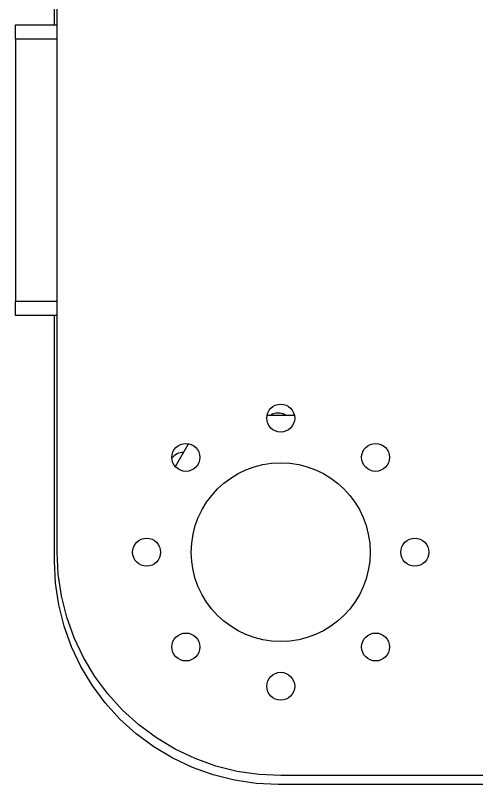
# Model space of a CAD drawing. Extents: x 0 to 11, y 0 to 8.5.
# Drawn here: x 2.9411 to 3.0494, y 6.1341 to 6.3148 of the extents above; entities that cross this region are included whole.
import ezdxf

# ---------------------------------------------------------------- set-up
doc = ezdxf.new("R2010")
doc.units = 0
doc.header["$LTSCALE"] = 0.5
doc.header["$MEASUREMENT"] = 0
doc.layers.add('TANGENT_LINES', color=7, linetype='CONTINUOUS')
doc.layers.add('VISIBLE', color=7, linetype='CONTINUOUS')

msp = doc.modelspace()

# ---------------------------------------------------------------- linework, layer by layer
at = {"layer": 'TANGENT_LINES'}
for p, q in [((2.941116159597494, 6.309289923490493), (2.950922157498572, 6.309289923490493)), ((2.950922157498572, 6.247610133464246), (2.941116159597494, 6.247610133464246))]:
    msp.add_line(p, q, dxfattribs=at)
at = {"layer": 'VISIBLE'}
for p, q in [((2.950302511303531, 6.312570763385506), (2.950302511303531, 6.32189662572506)), ((2.950922157498572, 6.188694525987528), (2.950922157498572, 6.321896625725061)), ((2.941116159597494, 6.312570763385506), (2.950922157498572, 6.312570763385506)), ((2.941116159597494, 6.309289923490493), (2.941116159597494, 6.312570763385506)), ((2.941116159597494, 6.309289923490493), (2.941116159597494, 6.247610133464246)), ((2.941116159597494, 6.244329293569232), (2.941116159597494, 6.247610133464246)), ((2.950922157498572, 6.244329293569233), (2.941116159597494, 6.244329293569233)), ((2.950302511303531, 6.186586511417002), (2.950302511303531, 6.244329293569232)), ((3.000206147451085, 6.220871288319889), (3.006625044186479, 6.220871288319889)), ((2.978683363179392, 6.208796127746965), (2.98179276134654, 6.214181763353428)), ((2.951174926527443, 6.183549263520336), (2.950922157498572, 6.188694525987528)), ((2.950555280332402, 6.181441248949811), (2.950302511303531, 6.186586511417002)), ((2.951930805792535, 6.178453567982278), (2.951174926527443, 6.183549263520336)), ((2.951311159597495, 6.176345553411752), (2.950555280332402, 6.181441248949811)), ((2.95318251182928, 6.173456481368105), (2.951930805792535, 6.178453567982278)), ((2.95256286563424, 6.171348466797579), (2.951311159597495, 6.176345553411752)), ((2.954917984270225, 6.168606153284116), (2.95318251182928, 6.173456481368105)), ((2.954298338075184, 6.16649813871359), (2.95256286563424, 6.171348466797579)), ((2.957120517078624, 6.163949289767055), (2.954917984270225, 6.168606153284116)), ((2.956500870883584, 6.161841275196529), (2.954298338075184, 6.16649813871359)), ((2.959768902905396, 6.159530733336609), (2.957120517078624, 6.163949289767055)), ((2.959149256710355, 6.157422718766083), (2.956500870883584, 6.161841275196529)), ((2.962837616816157, 6.155393043047895), (2.959768902905396, 6.15953073333661)), ((2.962217970621116, 6.153285028477369), (2.959149256710355, 6.157422718766083)), ((2.966297131251852, 6.151576061420599), (2.962837616816157, 6.155393043047895)), ((2.965677485056812, 6.149468046850073), (2.962217970621116, 6.153285028477369)), ((2.970114112879149, 6.148116546984903), (2.966297131251852, 6.151576061420599)), ((2.969494466684108, 6.146008532414378), (2.965677485056812, 6.149468046850075)), ((2.974251803167863, 6.145047833074142), (2.970114112879149, 6.148116546984903)), ((2.973632156972823, 6.142939818503616), (2.969494466684108, 6.146008532414376)), ((2.97867035959831, 6.14239944724737), (2.974251803167863, 6.14504783307414)), ((2.978050713403269, 6.140291432676844), (2.973632156972823, 6.142939818503615)), ((2.983327223115369, 6.140196914438971), (2.97867035959831, 6.14239944724737)), ((2.982707576920329, 6.138088899868445), (2.978050713403269, 6.140291432676844)), ((2.988177551199359, 6.138461441998026), (2.983327223115369, 6.140196914438973)), ((2.987557905004318, 6.136353427427501), (2.982707576920329, 6.138088899868445)), ((2.993174637813532, 6.137209735961281), (2.988177551199359, 6.138461441998025)), ((2.99827033335159, 6.136453856696189), (2.993174637813532, 6.137209735961281)), ((2.992554991618491, 6.135101721390756), (2.987557905004318, 6.136353427427499)), ((3.003415595818781, 6.136201087667318), (2.99827033335159, 6.136453856696189)), ((3.410239742800409, 6.136201087667318), (3.003415595818781, 6.136201087667318)), ((2.99765068715655, 6.134345842125663), (2.992554991618491, 6.135101721390756)), ((3.002795949623741, 6.134093073096792), (2.99765068715655, 6.134345842125663)), ((3.409620096605368, 6.134093073096792), (3.002795949623741, 6.134093073096792))]:
    msp.add_line(p, q, dxfattribs=at)
for centre, radius in [((3.003415595818781, 6.220190588979654), 0.0032808398950131), ((2.981144519703296, 6.210965602103014), 0.0032808398950131), ((3.025686671934267, 6.210965602103014), 0.0032808398950131), ((3.003415595818781, 6.188694525987528), 0.020997375328084), ((2.971919532826656, 6.188694525987528), 0.0032808398950131), ((3.034911658810908, 6.188694525987527), 0.0032808398950131), ((2.981144519703296, 6.166423449872042), 0.0032808398950131), ((3.025686671934267, 6.166423449872042), 0.0032808398950131), ((3.003415595818781, 6.157198462995401), 0.0032808398950131)]:
    msp.add_circle(centre, radius, dxfattribs=at)
for centre, start, end in [((3.002795949623741, 6.218082574409128), 58.21166938293798, 121.788330617062), ((2.980524873508255, 6.208857587532488), 88.47185197626283, 144.0544354197755)]:
    msp.add_arc(centre, 0.0032808398950131, start, end, dxfattribs=at)

doc.saveas('drawing.dxf')
